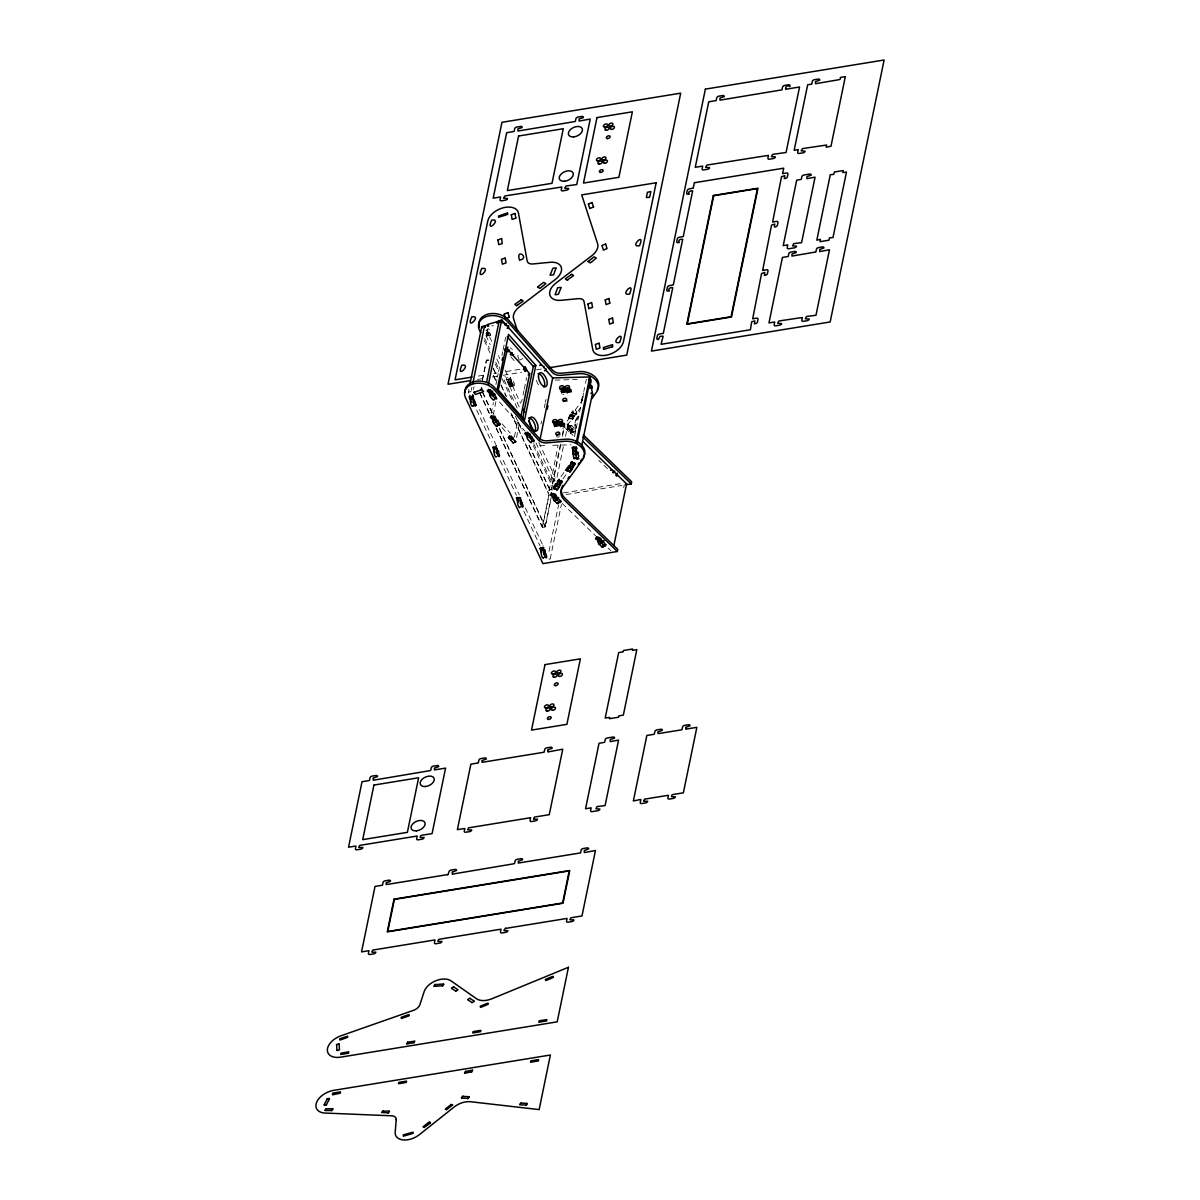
<?xml version="1.0" encoding="UTF-8"?>
<svg xmlns="http://www.w3.org/2000/svg" width="1200" height="1200" viewBox="0 0 1200 1200"><rect width="100%" height="100%" fill="white"/><g stroke="black" fill="none" stroke-linecap="round" stroke-linejoin="round"><path stroke-width="0.75" stroke-dasharray="5 3.75" d="M488.82 332.55C488.595 340.395 489.225 325.725 490.38 335.445L486.015 336M519.105 359.97L517.695 355.56L520.89 354.03M522.87 358.575L519.675 360.12M570.015 416.22C567.81 422.085 571.725 408.435 573.36 411.165C571.875 418.005 572.715 404.835 576.69 411.93C575.955 412.995 570.75 423.24 573.54 416.625C572.985 418.995 566.55 413.46 572.94 416.76M569.865 415.41L572.94 416.97M567.57 426.585L568.14 424.215L567.045 424.05M570.195 430.155L572.895 432.735L575.205 431.535L572.835 428.73L572.34 431.1L569.325 432.315L569.715 429.645L566.925 426.945M572.415 430.935L572.04 428.46L572.835 428.73M570.39 433.125L569.97 430.275L574.365 428.265A1.995 1.035 62.8 0 1 575.355 430.86L575.205 431.535M509.625 383.49L512.475 383.025L512.19 385.335L512.955 382.815L509.55 383.625L509.505 386.505M488.94 334.425L486.375 329.865M509.61 386.58L512.535 385.98L508.815 385.575L509.445 382.935L507.33 378.36L506.895 380.445M510.48 377.67C508.26 384.93 513.42 372.465 506.985 377.655M512.52 384.9L510.21 377.895M573.105 418.785L572.085 419.595M576.765 412.215C577.71 418.38 569.745 406.89 571.41 415.29L574.125 416.535L574.71 413.22L571.065 419.295L572.85 416.82M468.735 393.015L468.855 389.355M471.42 390.255L471.87 387.375M473.46 389.415L474.015 386.685M487.29 331.83C487.23 324.135 491.58 332.745 490.38 335.445M488.325 333.96L487.515 329.325M482.265 380.085L486.39 360.075L489.24 359.61M482.445 380.37L486.48 360.78L489.33 360.315M495.93 384.51L498.18 373.605M498.555 371.775L499.68 366.315M501.93 355.41L502.68 351.765M503.055 349.95L505.68 337.215M491.16 413.565L493.41 402.645M495.885 401.61L493.47 414.03M506.235 379.995L506.67 377.91M508.02 382.875C508.185 375.015 516.105 381.21 513.96 386.025L511.11 386.49L509.76 383.58M508.71 385.245L509.445 382.935M510.87 382.41L511.77 379.095M511.11 386.49L511.05 383.46L508.92 379.56M514.38 437.085L517.665 421.11M521.55 402.255L522.15 399.345M523.05 394.995L523.935 390.645M524.235 389.19L525.735 381.93M526.035 380.475L526.635 377.58M516.555 437.505L519.24 424.44M540.96 423.975L541.53 421.245M544.335 407.595L545.175 403.5M545.46 402.135L546.015 399.405M549.09 490.725L558.09 445.425M551.415 496.005L545.175 526.29L542.325 526.755L548.925 494.685M550.515 501.51L545.265 526.98L542.415 527.445L549.165 494.7L511.5 413.925M548.82 490.455L551.13 489.255L560.4 444.24M562.38 434.685L563.775 427.86M552.375 485.565L552.03 489.885M552.645 484.2L560.805 444.63M562.485 436.44L564.165 428.25M553.41 481.155L553.845 479.07M554.07 481.605L554.49 479.52L555.03 480.66L553.725 480.9M567.045 425.1L571.95 419.565L568.35 418.05L571.83 411.93M557.055 477.255L563.505 445.875M565.485 436.32L568.14 424.32M569.655 428.805L567.33 429.99L567.96 427.125L570.27 425.925A1.995 1.035 62.8 0 1 571.83 425.79L574.365 428.265M569.43 417.315L570.555 415.035M570.27 425.925L569.7 428.7L567.39 429.885M572.67 417.555L572.37 419.025L569.34 418.41M570.015 430.2L572.325 429L572.7 431.925M576.075 412.395L576.315 414.36M572.895 432.735L573.03 432.045A1.995 1.035 62.8 0 0 572.04 429.45L569.505 426.99A1.995 1.035 62.8 0 0 567.96 427.125M575.025 422.925L575.445 420.84M549 551.385L558.555 504.99M582.015 400.365L582.015 397.86M574.515 436.59L575.925 429.765M576.195 428.4L577.605 421.575M577.89 420.21L578.73 416.115M579.57 412.02L583.5 392.925M583.785 391.56L584.625 387.465M585.465 383.37L586.32 379.275M550.155 559.11L561.39 504.525M623.7 487.785L624.255 485.055M509.685 386.475L520.485 409.59M570.555 433.005L573.12 435.465M510.075 379.65L506.565 379.74M569.115 431.925L564.81 427.38M582.195 397.5L583.5 395.595M568.35 418.05L570.12 415.605M581.34 400.05L581.985 399.15M567.12 421.245L569.235 418.32M570.135 417.12L582.225 400.335M572.88 418.38L580.395 407.85M578.1 416.115L576.84 417.885A15.975 11.445 11.6 0 0 576.555 427.62M578.955 416.445L576.405 419.97A15.975 11.445 11.6 0 0 576.12 429.705M560.955 476.595L564.195 472.095M563.025 478.725L566.265 474.24M567.975 424.515L572.04 428.46M570.465 425.505L568.14 426.705M569.505 426.99L571.83 425.79M566.745 429.27L569.07 428.085M570.21 430.95L572.535 429.75M570.51 433.08L572.88 431.775L575.445 434.265M573.03 432.045L575.355 430.86M565.23 427.8L564.42 427.515M571.605 430.545L567.12 426.195M493.035 414.03L493.98 414M491.805 326.025L493.44 325.44M508.98 385.02L504.99 376.38M488.895 332.445L486.06 333.075L489 332.52M486.06 333.75L488.91 333.285M485.94 335.115L488.7 334.665L488.76 335.475M478.335 376.05L486.09 374.79M493.845 373.53L496.95 373.02M506.265 371.505L520.23 369.225M477.51 379.44L484.875 378.24M492.24 377.04L501.45 375.54M503.295 375.24L521.73 372.24M536.46 369.84L541.995 368.94M507.69 382.17L510.54 381.705M507.945 383.01L510.795 382.545M509.64 384.33L512.475 383.82M468.3 392.085L471.135 391.62M554.16 478.815L555.045 478.665M563.43 492.945L622.38 483.345M566.1 494.535L621.96 485.43M542.565 546.015L543.51 546M555.075 380.1L577.305 379.515M539.73 445.635L545.28 445.485M552.705 445.305L571.23 444.81M571.425 415.44L574.14 416.685M582.63 396.795L583.485 397.185M571.98 412.53L574.695 413.76M571.395 412.365L574.11 413.61M571.845 414.69L574.56 415.935M569.64 414.795L572.355 416.04M568.485 417.36L571.2 418.605M598.8 460.365L601.365 462.855M603.93 465.345L609.075 470.325M551.13 489.255L551.97 490.065M562.215 503.445L595.59 535.815M608.25 548.1L610.77 550.545M511.47 348.57L512.325 349.545M510.855 356.835L514.32 360.78M499.485 402.03L524.955 431.025M502.155 423.915L510.255 433.125M501.99 427.575L507.78 434.16M486.15 332.97L487.53 335.91L486.12 329.94M512.58 383.085L513.96 386.025M491.655 341.19L488.955 335.4L486.105 335.865L490.155 344.55M498.39 355.65L499.74 358.545M505.14 370.125L511.875 384.555M512.535 385.98L520.635 403.335M538.815 442.35L555.015 477.075M496.89 359.01L499.59 364.8M535.965 442.815L553.515 480.435M484.665 338.355L489.495 348.735M495.72 362.07L499.17 369.48M504.015 379.86L517.14 408.015M533.73 443.58L552.39 483.585M484.23 340.44L490.455 353.79M495.285 364.155L498.06 370.08M502.2 378.975L513.255 402.69M533.295 445.665L551.955 485.67M493.155 368.025L497.085 376.44M501 384.855L506.505 396.63M518.265 421.875L522.195 430.29M529.26 445.44L552.015 494.235M493.29 368.79L497.235 377.265M501.195 385.74L505.935 395.91M515.415 416.25L521.745 429.81M528.855 445.065L550.2 490.83M493.455 375.225L496.59 381.96M493.59 376.035L496.755 382.815M510.99 413.325L548.13 492.99M482.73 392.37L493.005 414.405M499.335 427.965L545.175 526.29M482.49 392.355L492.69 414.24M499.755 429.375L545.265 526.98M479.88 392.835L489.36 413.175M496.485 428.43L542.325 526.755M479.64 392.82L489.84 414.705M496.125 428.16L542.415 527.445M479.505 409.575L495.705 444.3M503.1 460.155L519.285 494.88M525.33 507.84L542.88 545.46M548.97 558.51L549.42 559.485M476.67 410.04L491.505 441.87M500.25 460.62L516.435 495.345M523.83 511.185L540.03 545.91M538.53 384.885A7.485 3.6 67.4 0 1 536.19 379.47M564.105 427.47A2.25 1.485 -12.8 0 1 562.53 428.175M563.91 394.5A2.25 1.485 -12.8 0 1 562.92 394.485M559.425 436.65A1.995 1.32 -12.8 0 1 556.47 436.515M510.165 348A1.995 0.96 67.4 0 1 510.885 348.03"/><path stroke-width="1.5" d="M491.445 415.575L490.35 417.525L493.515 416.055L499.965 424.005L497.355 425.715A1.995 0.96 67.4 0 1 495.93 425.79L493.665 423.195A1.995 0.96 67.4 0 1 492.81 420.54L493.38 417.765L494.925 417.12M529.95 433.92L529.56 435.825A1.995 0.96 67.4 0 0 530.415 438.48L532.68 441.075A1.995 0.96 67.4 0 0 534.105 441L532.035 437.19L530.58 438.315M517.47 305.28L516.645 305.775L514.875 304.335L520.62 300.27M520.56 300.21L521.325 299.655L523.14 301.08L517.395 305.175M567.915 279.78L567.195 280.32L565.32 278.835L571.065 274.77M571.005 274.71L571.77 274.155L573.585 275.58L567.84 279.69M497.865 239.925L501.63 238.53M501.675 238.68L502.17 243.615L498.78 244.635L497.925 240.045M505.23 258.18L506.025 262.845L502.395 264.165L501.45 259.29L505.185 258.045M511.245 214.77L515.01 213.39M515.04 213.6L515.85 217.95M515.88 218.1L512.13 219.465L511.335 214.92M519.48 259.92C515.595 247.41 530.445 258.285 519.555 260.07M587.955 303.96L591.675 302.535L592.545 307.14M588.78 308.52L588.015 304.08M592.575 307.35L588.84 308.655M599.13 343.365L599.955 347.955L596.295 349.275L595.38 344.4L599.115 343.155M605.175 299.895L608.94 298.515M608.955 298.71L609.765 303.075M608.73 319.395L612.495 318.015M609.81 303.21L606.09 304.605L605.25 300.045M612.51 318.21L613.32 322.575M613.365 322.71L609.645 324.105L608.835 319.56M473.1 402.525L474.9 401.7L476.025 405.12C474.93 409.02 471.96 399.84 473.625 398.19M504.165 314.13L507.885 312.585M505.575 318.465L504.21 314.25M507.9 312.795L509.31 316.935M509.34 317.07L506.145 318.63M588.36 204.06L592.08 202.53M589.77 208.41L588.405 204.195M592.095 202.74L593.505 206.88M593.535 207.015L589.83 208.545M605.655 244.17L607.05 248.58L603.45 250.095L601.905 245.46L605.625 244.02M575.325 454.8C583.425 451.65 573.675 468.84 576.6 448.47M601.77 543.03L602.97 541.605L605.76 544.74L603.3 546.615A1.995 1.035 62.8 0 1 601.74 546.75L599.205 544.29A1.995 1.035 62.8 0 1 598.215 541.695L598.785 538.92L600.24 538.17M543.855 554.265L545.67 553.44L546.78 556.845C545.79 560.895 542.685 551.655 544.38 549.93M493.2 395.775L494.655 394.65L496.725 398.46A1.995 0.96 67.4 0 1 495.315 398.535L493.035 395.94A1.995 0.96 67.4 0 1 492.18 393.285L492.615 391.215M575.475 447.18L572.085 447.495L574.2 454.755M474.555 401.55L472.245 396.99L472.665 394.905M520.275 503.685L522.075 502.86L523.2 506.28C522.075 510.165 519.15 501.015 520.8 499.35M558.615 486.585L562.44 481.845L559.215 480.165L553.845 488.94L556.725 485.25L557.925 480.78L560.64 482.025C561.51 483.66 556.125 493.185 556.71 489M571.65 468.615L575.415 463.845L572.205 462.165L566.835 470.955L569.715 467.25L570.915 462.795L573.63 464.04C574.59 465.33 569.265 475.11 569.7 471M577.8 453.36L575.37 453.45M551.43 493.335L550.635 495.285L553.59 493.605L560.865 501.195L558.405 503.07A1.995 1.035 62.8 0 1 556.86 503.205L554.31 500.745A1.995 1.035 62.8 0 1 553.32 498.15L553.89 495.375L555.06 494.79M496.68 453.105L498.495 452.28L499.62 455.7C498.615 459.78 495.315 449.895 497.31 448.245M576.63 448.29L573.645 448.365C571.98 449.235 573.87 462.495 574.86 457.785M355.995 846L355.425 848.73A1.995 1.23 -25 0 0 357 849.78L360.735 849.18A1.995 1.23 -25 0 0 362.88 847.515L359.13 847.44M369.48 780.51L370.035 777.78A1.995 1.23 -25 0 1 372.18 776.115L375.9 775.5A1.995 1.23 -25 0 1 377.49 776.565L373.17 778.11M359.715 845.385L358.95 847.05M373.2 779.895L373.38 778.545M461.505 366C455.85 379.74 472.575 362.97 461.655 365.325M471.48 317.61C465.54 331.17 482.85 314.745 471.615 316.935M481.44 269.235C475.53 282.63 492.675 266.4 481.575 268.545M491.4 220.845C485.445 234.255 502.65 217.995 491.55 220.155M500.625 196.965L500.055 199.725A1.995 1.23 -25 0 0 501.645 200.79L505.365 200.19A1.995 1.23 -25 0 0 507.51 198.51L503.52 198.21L504.885 195.945L560.91 187.14M514.11 131.475L514.68 128.7A1.995 1.23 -25 0 1 516.825 127.035L520.545 126.42A1.995 1.23 -25 0 1 522.135 127.485L517.92 128.925L517.875 131.04L574.395 121.65M469.98 383.895L481.785 326.595L484.635 326.13L485.205 327.375M472.83 383.43L484.515 325.98L486.9 325.14L487.8 326.295M470.955 397.785C469.365 399.3 470.97 407.94 473.055 406.215M332.445 1094.505L332.73 1093.14M340.695 1054.5L340.965 1053.135M481.2 389.835L481.635 387.75M369 950.685L368.43 953.415A1.995 1.23 -25 0 0 370.02 954.48L373.74 953.865A1.995 1.23 -25 0 0 375.885 952.2L372.195 952.14M382.485 885.195L383.04 882.465A1.995 1.23 -25 0 1 385.185 880.8L388.905 880.2A1.995 1.23 -25 0 1 390.495 881.25L386.145 882.855M486.57 382.275L499.185 320.835L501.69 319.86L508.545 327.6L508.605 325.83M340.275 1093.23L340.545 1091.865M348.51 1053.225L348.795 1051.86M488.49 383.985L501.69 319.86M372.72 950.085L371.97 951.72M386.205 884.595L386.325 883.23M491.55 395.58L487.92 391.44L488.34 389.355L491.52 392.97M490.275 391.545L489.705 394.32A1.995 0.96 67.4 0 0 490.56 396.975L492.84 399.57A1.995 0.96 67.4 0 0 494.25 399.495L494.355 398.985M506.235 325.035L506.565 323.475M492.255 395.535L494.85 393.99M502.11 360.345L502.68 357.615M498.405 389.34L507.84 346.965M499.83 424.68A1.995 0.96 67.4 0 1 498.405 424.755L496.14 422.175A1.995 0.96 67.4 0 1 495.285 419.505L495.675 417.6M509.58 350.04L507.945 351.825M496.155 422.055L497.94 420.21M511.86 352.605L511.605 353.865L506.835 348.405L504.675 349.305M497.355 425.715L497.355 424.875M494.535 448.365C492.75 449.61 494.88 459.3 496.68 456.585M498.24 452.145L495.825 447.57L496.26 445.485M417.195 836.01L416.64 838.74A1.995 1.23 -25 0 0 418.215 839.805L421.95 839.205A1.995 1.23 -25 0 0 424.08 837.525L420.375 837.465M430.695 770.52L431.25 767.805A1.995 1.23 -25 0 1 433.395 766.125L437.115 765.525A1.995 1.23 -25 0 1 438.69 766.59L434.355 768.15M498.615 451.275L498.405 452.13M420.93 835.41L420.21 837M434.415 769.92L434.535 768.555M515.13 441.195L515.805 441.75L513.18 442.89L508.98 438.105L509.4 436.005M561.84 186.99L561.27 189.75A1.995 1.23 -25 0 0 562.86 190.815L566.58 190.2A1.995 1.23 -25 0 0 568.725 188.535L564.735 188.295L566.01 185.985L576.735 184.56L590.22 119.07L579.09 121.065L579.135 118.95L583.35 117.51A1.995 1.23 -25 0 0 581.76 116.445L578.04 117.06A1.995 1.23 -25 0 0 575.895 118.725L575.325 121.5M524.49 370.245L526.275 369.15M525.795 367.41L525.465 369.435L523.41 369.42M512.94 437.325L512.7 438.495L510.225 439.515L511.74 436.98M526.86 369.735L525.225 371.49M521.04 415.74L529.71 373.65L512.175 354.48L510.78 355.065M522.465 419.205L533.325 366.45L507.24 336.75M535.8 365.415L524.565 420L497.28 388.95L508.53 334.365L535.8 365.415L533.325 366.45M527.655 434.085L527.085 436.86A1.995 0.96 67.4 0 0 527.94 439.515L530.205 442.095A1.995 0.96 67.4 0 0 531.63 442.035L531.48 441.03M543.615 367.56L543.87 366.36M518.13 498.945C516.195 500.085 518.7 510.36 520.305 507M398.475 1083.735L398.76 1082.37M406.725 1043.745L407.715 1041.96M546.135 368.925L546.27 370.935M435.03 939.93L434.46 942.66A1.995 1.23 -25 0 0 436.05 943.71L439.77 943.11A1.995 1.23 -25 0 0 441.915 941.445L438.195 941.37M406.305 1082.46L406.575 1081.095M414.825 1041.105L413.88 1042.89M539.97 439.77L552.705 377.925L546.45 370.8M547.215 409.26L547.965 405.615M438.75 939.315L437.985 940.98M452.235 873.825L452.49 872.475M464.85 828.435L464.28 831.165A1.995 1.23 -25 0 0 465.855 832.23L469.59 831.63A1.995 1.23 -25 0 0 471.735 829.95L468.015 829.89M478.335 762.945L478.89 760.215A1.995 1.23 -25 0 1 481.035 758.55L484.755 757.95A1.995 1.23 -25 0 1 486.345 759.015L481.98 760.605M468.57 827.835L467.82 829.47M482.055 762.345L482.295 760.98M564.06 426.495L564.615 423.765M541.71 549.525C539.685 550.635 542.49 561.33 543.915 557.4M557.475 486.075L555.57 485.145L556.005 484.08M560.73 501.885A1.995 1.035 62.8 0 1 559.17 502.02L556.635 499.545A1.995 1.035 62.8 0 1 555.645 496.95L556.035 495.045M557.16 498.72L558.6 497.445M558.405 503.07L558.39 502.245M576.285 442.44L589.77 376.95L552.705 377.925M589.545 380.325L589.98 378.24L591.03 382.83M577.155 442.845L590.265 379.185L589.77 376.95M590.985 379.5L590.115 382.8L588.63 382.845M577.17 454.035L577.785 452.01M575.475 454.125L577.335 454.065L577.8 452.64M591.405 385.77L591.105 387.21L588.555 379.23M581.535 446.49L592.5 393.27L591.24 387.15L589.425 387.225M464.52 1072.98L465.51 1071.195M472.755 1032.975L473.025 1031.61M619.83 341.76C625.71 327.99 608.655 344.82 619.68 342.45M629.79 293.37C635.58 279.495 618.6 296.46 629.655 294.06M639.75 244.98C645.585 231.24 628.545 248.055 639.615 245.67M649.725 196.59L650.88 191.535L647.43 192.3L646.335 197.535L649.575 197.28M501.06 929.16L500.49 931.89A1.995 1.23 -25 0 0 502.08 932.955L505.8 932.34A1.995 1.23 -25 0 0 507.945 930.675L504.255 930.615M514.545 863.67L515.1 860.94A1.995 1.23 -25 0 1 517.245 859.275L520.965 858.66A1.995 1.23 -25 0 1 522.555 859.725L518.22 861.3M472.62 1070.34L471.645 1072.125M480.57 1031.7L480.855 1030.335M518.265 863.07L518.445 861.705M530.64 817.71L530.085 820.44A1.995 1.23 -25 0 0 531.66 821.505L535.38 820.89A1.995 1.23 -25 0 0 537.525 819.225L533.82 819.165M544.125 752.22L544.695 749.49A1.995 1.23 -25 0 1 546.84 747.825L550.56 747.225A1.995 1.23 -25 0 1 552.135 748.275L547.86 749.775M534.36 817.11L533.64 818.73M547.86 751.62L548.1 750.255M603.09 541.65L598.395 537.105L595.53 538.83L596.625 536.82M605.61 545.43A1.995 1.035 62.8 0 1 604.065 545.565L601.53 543.09A1.995 1.035 62.8 0 1 600.54 540.495L600.93 538.59M614.835 471.03L613.29 472.905M601.755 542.415L603.555 540.63M617.4 473.385L617.13 474.735L583.14 441.735M603.3 546.615L602.955 545.475M613.935 545.25L626.58 483.855L617.76 475.32L616.47 475.995M617.34 551.49L564.555 500.28A15.975 11.445 11.6 0 1 562.485 487.545L582.825 459.375A15.975 11.445 11.6 0 0 580.92 446.79A15.975 11.445 11.6 0 0 564.705 441.285L546.645 442.905A7.98 5.73 11.6 0 1 538.2 439.8L494.115 389.625A16.44 11.775 11.6 0 0 473.325 383.865A16.44 11.775 11.6 0 0 465.48 397.65L542.88 563.625L617.34 551.49L617.775 549.405L564.99 498.195A15.975 11.445 11.6 0 1 562.92 485.46M626.61 484.665L631.26 483.915L631.695 481.83L583.305 434.88M663.465 332.7L672.585 288.405C674.625 286.8 666.57 287.4 669.315 290.91L668.385 291.06A1.995 1.23 -25 0 1 666.795 289.995L667.365 287.265A1.995 1.23 -25 0 1 669.51 285.6L673.29 284.985M673.425 284.31L682.545 240.015C684.465 238.47 676.65 238.98 679.275 242.52L678.345 242.67A1.995 1.23 -25 0 1 676.77 241.605L677.325 238.875A1.995 1.23 -25 0 1 679.47 237.21L683.25 236.595M683.385 235.92L692.505 191.625C694.5 190.125 686.475 190.575 689.25 194.13L688.305 194.28A1.995 1.23 -25 0 1 686.73 193.215L687.3 190.485A1.995 1.23 -25 0 1 689.43 188.82L693.21 188.205M693.36 187.53L694.335 182.745L783.705 168.18L782.715 172.965M702.69 166.08L702.12 168.855A1.995 1.23 -25 0 0 703.71 169.905L707.43 169.305A1.995 1.23 -25 0 0 709.575 167.64L705.585 167.325L706.95 165.06L767.565 155.505M716.175 100.59L716.745 97.815A1.995 1.23 -25 0 1 718.89 96.15L722.61 95.55A1.995 1.23 -25 0 1 724.2 96.6L720.03 98.025L719.94 100.155L781.05 90.015M530.55 1062.21L530.82 1060.845M538.785 1022.22L539.055 1020.855M567.09 918.39L566.52 921.12A1.995 1.23 -25 0 0 568.11 922.185L571.83 921.585A1.995 1.23 -25 0 0 573.975 919.905L570.255 919.845M580.575 852.9L581.13 850.185A1.995 1.23 -25 0 1 583.275 848.505L587.01 847.905A1.995 1.23 -25 0 1 588.585 848.97L584.295 850.485M538.365 1060.935L538.65 1059.57M546.6 1020.945L546.885 1019.58M591.135 807.855L590.58 810.585A1.995 1.23 -25 0 0 592.155 811.635L597.75 810.735A1.995 1.23 -25 0 0 599.895 809.07L595.905 808.755L597.135 806.565L605.1 805.575L618.585 740.085L610.245 741.63L610.29 739.56L614.505 738.12A1.995 1.23 -25 0 0 612.915 737.055L607.335 737.97A1.995 1.23 -25 0 0 605.19 739.635L604.62 742.365M609.72 717.345L609.45 718.71L618.525 717.225L618.81 715.86M623.205 651.855L623.49 650.49L632.565 649.005L632.295 650.37M570.81 917.79L570.075 919.41M584.295 852.3L584.445 850.95M768.495 155.355L767.925 158.13A1.995 1.23 -25 0 0 769.5 159.18L773.22 158.58A1.995 1.23 -25 0 0 775.365 156.915L771.39 156.6L772.665 154.35L786.06 152.49L799.545 87L786.63 89.1C784.545 91.185 785.55 83.265 789.855 86.565L789.99 85.875A1.995 1.23 -25 0 0 788.415 84.825L784.695 85.425A1.995 1.23 -25 0 0 782.55 87.09L781.98 89.865M640.8 799.755L640.245 802.485A1.995 1.23 -25 0 0 641.82 803.55L645.54 802.935A1.995 1.23 -25 0 0 647.685 801.27L643.95 801.195M654.285 734.265L654.855 731.535A1.995 1.23 -25 0 1 657 729.87L660.72 729.27A1.995 1.23 -25 0 1 662.295 730.32L657.945 731.91M644.52 799.155L643.77 800.79M658.02 733.665L658.2 732.3M752.82 318.12L761.58 273.495L764.82 272.445L764.37 275.415L765.3 275.265A1.995 1.23 -25 0 0 767.445 273.6L768.015 270.87A1.995 1.23 -25 0 0 766.425 269.805L762.645 270.42M762.795 269.73L771.54 225.12L774.78 224.055L774.345 227.025L775.275 226.875A1.995 1.23 -25 0 0 777.42 225.21L777.975 222.48A1.995 1.23 -25 0 0 776.4 221.415L772.62 222.03M772.755 221.355L781.5 176.73L784.755 175.665L784.305 178.635L785.235 178.485A1.995 1.23 -25 0 0 787.38 176.82L787.935 174.09A1.995 1.23 -25 0 0 786.36 173.025L782.58 173.64M798.255 149.625L797.685 152.4A1.995 1.23 -25 0 0 799.275 153.45L802.995 152.85A1.995 1.23 -25 0 0 805.14 151.185L801.165 150.84L802.485 148.605L825.63 145.17M811.755 84.135L812.325 81.36A1.995 1.23 -25 0 1 814.455 79.695L818.19 79.095A1.995 1.23 -25 0 1 819.765 80.145L815.52 81.63L815.505 83.7L839.115 79.68M668.475 795.24L667.905 797.97A1.995 1.23 -25 0 0 669.495 799.035L673.215 798.435A1.995 1.23 -25 0 0 675.36 796.755L671.64 796.695M681.96 729.75L682.515 727.035A1.995 1.23 -25 0 1 684.66 725.355L688.395 724.755A1.995 1.23 -25 0 1 689.97 725.82L685.725 727.29M672.195 794.64L671.445 796.275M685.68 729.15L685.935 727.785M787.8 244.905L787.23 247.68A1.995 1.23 -25 0 0 788.82 248.745L794.4 247.83A1.995 1.23 -25 0 0 796.545 246.165L792.555 245.85L793.8 243.615L801.585 242.655L815.07 177.165L806.895 178.65L806.955 176.58L811.17 175.125A1.995 1.23 -25 0 0 809.595 174.075L804 174.975A1.995 1.23 -25 0 0 801.87 176.655L801.285 179.415M774.72 321.99L774.15 324.765A1.995 1.23 -25 0 0 775.74 325.815L779.46 325.215A1.995 1.23 -25 0 0 781.605 323.55L777.63 323.295L778.95 320.97L801.465 317.625M788.22 256.5L788.79 253.725A1.995 1.23 -25 0 1 790.92 252.06L794.655 251.46A1.995 1.23 -25 0 1 796.23 252.525L791.985 253.995L791.97 256.065L814.95 252.135M826.56 145.005L826.125 147.105L830.97 146.31L845.325 76.65L840.48 77.43L840.045 79.515M802.395 317.475L801.825 320.25A1.995 1.23 -25 0 0 803.415 321.315L807.135 320.7A1.995 1.23 -25 0 0 809.28 319.035L805.29 318.78L806.52 316.485L815.985 315.27L829.47 249.78L819.645 251.565L819.69 249.45L823.905 248.01A1.995 1.23 -25 0 0 822.315 246.945L818.595 247.56A1.995 1.23 -25 0 0 816.45 249.225L815.88 251.985M842.82 172.65L843.255 170.565L834.39 172.005L833.7 174.405L830.295 174.69L816.81 240.18L820.365 239.34L820.05 241.665L828.9 240.225L829.56 237.84L832.995 237.54L846.48 172.05L843.75 172.5M560.04 484.92L557.355 483.555M573.03 466.935L570.345 465.555M577.695 458.46L574.125 458.34M509.07 328.29L546.03 369.69L544.5 370.74M488.64 325.995L487.845 324.405L495.12 322.26M555.87 268.56L553.56 274.89L550.065 275.16L552.9 268.23L556.17 267.87M555.36 294.03L557.67 287.715L561.165 287.445L558.345 294.345L555.06 294.735M433.95 986.04L435.225 984.285M443.835 984.33L442.59 986.085M327.135 1099.155L324.045 1104.87M326.4 1104.555L329.52 1098.825M325.005 1110.21L325.77 1108.8M333 1109.1L331.59 1110.825M381.54 1112.535L382.98 1110.81M389.535 1111.44L388.14 1113.165M326.91 1098.765L329.325 1098.45M326.61 1104.96L324.255 1105.275M461.37 1097.7L462.93 1096.005M469.2 1097.1L467.7 1098.795M519.63 1104.375L521.19 1102.695M527.46 1103.79L525.96 1105.47M452.175 872.085L456.525 870.495A1.995 1.23 -25 0 0 454.935 869.43L451.215 870.045A1.995 1.23 -25 0 0 449.07 871.71L447.825 874.86M504.015 930.225L505.5 928.14M336.435 1044.66L338.97 1043.775M339.12 1044.18L339.435 1049.34M336.915 1050.225L336.645 1045.05M339.555 1049.805L337.155 1050.615M558.915 487.365L556.2 486.135M451.485 988.14L453.66 986.67M453.825 987.075L457.71 989.52M455.535 990.975L451.71 988.53M457.815 989.985L455.685 991.38M467.745 999.555L469.935 998.1M470.07 998.52L473.985 1000.935M471.795 1002.405L468 999.96M474.15 1001.325L472.02 1002.795M592.095 396.75L593.355 394.98M591.66 398.835L596.745 391.785A15.975 11.445 11.6 0 0 594.84 379.2A15.975 11.445 11.6 0 0 578.625 373.71L560.55 375.33A7.98 5.73 11.6 0 1 552.12 372.225L508.035 322.05A16.44 11.775 11.6 0 0 487.23 316.275A16.44 11.775 11.6 0 0 479.4 330.075L480.78 333.045M553.635 486.735L555.75 483.81M557.34 481.635L558.045 480.675M558.36 480.18L559.02 479.28M565.485 470.31L567.435 467.61M568.08 466.71L568.725 465.81M570.675 463.17L571.905 461.475M559.875 483.12L561.72 480.525M572.865 465.135L574.62 462.72M570.585 469.755L571.455 468.54M568.005 478.41L569.28 476.655M578.175 464.325L579.45 462.57M580.71 460.8L581.985 459.045M430.47 1122.945L424.905 1126.98M450.795 1104.39L452.715 1104.87M570.63 468.165L568.92 466.575M423.765 1126.245L428.565 1122.435M446.025 1108.545L450.825 1104.735M447.165 1109.28L451.965 1105.47M533.445 430.53L532.29 429.975M504.375 322.8L502.35 322.755M512.61 442.245L513.18 442.89M612.465 470.13L610.5 470.205M472.32 396.96L469.065 396.735M541.71 365.355L539.715 365.295M563.745 424.215L562.305 424.965L563.415 426.045M553.26 494.76L555 493.875M553.32 498.15L555.645 496.95M554.31 500.745L556.635 499.545M557.025 499.41L558.045 498.075M612.645 472.29L613.95 471.615M556.86 503.205L559.17 502.02M559.56 501.87L560.865 501.195M616.11 473.97L617.28 473.37M615.825 475.38L617.595 475.47M625.275 484.53L626.58 483.855M598.155 538.305L599.46 537.63M598.215 541.695L600.54 540.495M601.755 541.155L602.925 540.57M604.14 540.885L601.83 541.485M599.205 544.29L601.53 543.09M601.74 546.75L605.76 544.74M596.16 538.935L599.505 542.115M507.555 326.115L508.32 325.785M507.12 328.2L508.89 328.41M507.375 351.18L508.77 350.61M510.51 353.01L511.74 352.5M510.225 354.42L511.77 353.73L511.995 354.63M512.925 354.915L513.69 354.6M523.83 367.335L525.075 366.825M524.655 370.845L526.05 370.275M528.18 374.865L529.665 373.755M492.81 417.12L494.97 416.22M492.81 420.54L495.285 419.505M496.14 421.44L497.49 420.75M493.665 423.195L496.14 422.175M497.49 425.025L499.965 424.005M495.93 425.79L498.405 424.755M511.485 436.215L508.26 437.565L508.98 438.105M531.765 441.345L534.24 440.325M481.125 1005.855L487.02 1003.425M546.285 979.05L552.18 976.62M481.515 1007.025L487.41 1004.61M546.66 980.235L552.555 977.805M487.875 391.455L487.185 390.9L490.335 389.79L494.49 394.56M510.885 436.425L515.655 441.855M500.205 322.02L499.215 320.88L496.8 321.675L497.7 322.815M473.835 392.43L482.055 389.55L483.63 391.59L475.41 394.47L473.76 392.295L474.675 392.13M340.635 1038.525L346.62 1036.44M402.09 1016.97L408.075 1014.87M340.86 1039.77L346.845 1037.67M402.315 1018.2L408.3 1016.1M499.44 215.7L507.42 212.97M499.545 216.975L506.835 214.725M604.335 347.205L611.625 344.955M604.5 349.14L611.79 346.905M404.235 1134.63L412.14 1132.38M404.28 1135.92L412.185 1133.67M495.825 447.57L492.645 447.315M434.265 986.37L442.335 985.755M461.625 1098.09L467.475 1098.39M513.18 131.625L506.67 132.69L493.185 198.18L499.695 197.115M810.825 84.285L807.66 84.795L794.16 150.285L797.325 149.775M715.245 100.74L708.735 101.805L695.25 167.295L701.76 166.23M800.355 179.565L796.695 180.165L783.21 245.655L786.87 245.055M787.29 256.65L782.445 257.445L768.96 322.935L773.79 322.14M663.315 333.375L659.535 333.99A1.995 1.23 -25 0 0 657.405 335.655L656.835 338.385A1.995 1.23 -25 0 0 658.41 339.45L660.135 336.27L663.12 336.195L661.08 344.295L750.435 329.73L751.68 321.795L754.86 320.835L754.41 323.805L755.34 323.655A1.995 1.23 -25 0 0 757.485 321.975L758.04 319.26A1.995 1.23 -25 0 0 756.465 318.195L752.685 318.81M472.125 377.07L455.07 379.845L487.77 221.055A16.44 10.125 -25 0 1 503.325 207.765A16.44 10.125 -25 0 1 518.475 213.165L527.19 261.03A7.98 4.92 -25 0 0 532.875 263.955L550.125 262.29A15.975 9.84 -25 0 1 561.315 267.45A15.975 9.84 -25 0 1 555.27 279.525L519.615 306.69A15.975 9.84 -25 0 0 513.615 318.915L517.59 331.11M470.13 380.655L448.02 384.255L501.96 122.295L680.7 93.165L626.745 355.11L549.36 367.725M470.625 397.08L473.475 396.615L472.89 395.355M473.535 400.44L474.6 400.26M473.19 405.585L476.025 405.12M497.115 451.02L498.54 450.78M516.225 497.895L519.615 497.58L521.865 502.74M517.785 498.225L520.635 497.775M539.82 548.475L543.195 548.16L545.46 553.32M541.38 548.805L543.96 547.77M544.29 552.18L545.355 552M622.275 652.005L618.675 652.59L605.19 718.08L608.79 717.495M633.225 650.22L636.825 649.635L623.34 715.125L619.74 715.71M368.55 780.66L362.025 781.725L348.54 847.215L355.05 846.15M429.75 770.685L373.515 780.165M435.345 769.77L445.575 768.105L432.09 833.595L421.86 835.26M477.405 763.095L470.88 764.16L457.395 829.65L463.905 828.585M482.985 762.195L543.195 752.37M603.69 742.515L599.04 743.28L585.555 808.77L590.205 808.005M653.355 734.415L646.845 735.48L633.36 800.97L640.59 799.485M658.95 733.515L681.03 729.915M686.61 729L696.855 727.335L683.37 792.825L673.125 794.49M360.645 845.235L416.265 836.175M469.5 827.685L529.71 817.86M535.305 816.96L549.255 814.68L562.755 749.19L548.13 751.89M645.45 799.005L667.545 795.405M381.555 885.345L375.03 886.41L361.545 951.9L368.07 950.835M387.135 884.445L447.585 874.59M513.615 863.82L452.52 874.095M519.195 862.905L579.645 853.065M373.65 949.935L434.1 940.08M439.68 939.165L500.13 929.31M505.71 928.395L566.16 918.555M571.74 917.64L581.985 915.975L595.47 850.485L584.52 852.57M341.895 1052.985L347.865 1052.01M407.925 1042.23L413.895 1041.255M473.955 1031.46L479.925 1030.485M539.985 1020.69L545.955 1019.73M341.625 1054.35L347.58 1053.375M413.61 1042.62L406.965 1044.015M473.685 1032.825L479.64 1031.85M539.715 1022.055L545.67 1021.095M472.395 1070.07L465.72 1071.465M333.66 1092.99L339.615 1092.015M399.69 1082.22L405.645 1081.245M531.75 1060.695L537.72 1059.72M339.345 1093.38L332.7 1094.775M399.42 1083.585L405.375 1082.61M471.405 1071.855L464.82 1073.25M531.48 1062.06L537.435 1061.085M527.295 1103.4L521.355 1103.085M443.61 983.985L435.45 984.615M588.645 382.11L589.95 382.08M589.86 385.125L590.985 385.095M589.725 385.815L591.03 385.785M590.67 387.36L592.155 387.33M589.59 387.945L591.135 387.915M590.52 388.05L592.2 388.005L591.705 385.815M590.82 393.315L592.5 393.27M573.48 447.645L576.465 447.57M573.075 451.14L576.06 451.065M575.385 452.73L577.8 452.85M573.12 453.96L576.105 453.885M576.555 457.695L577.86 457.665M576.585 458.82L579.015 458.76M332.805 1108.74L326.625 1108.845M531.825 437.07L527.715 432.33L524.595 433.41L528.24 437.34M383.175 1111.17L389.34 1111.065M331.365 1110.465L325.2 1110.57M382.41 1112.565L387.915 1112.79M519.825 1104.78L525.72 1105.08M469.035 1096.71L463.11 1096.41M571.35 462.18L574.065 463.425M569.58 466.2L570.6 466.665M568.875 466.62L570.57 467.4M569.19 468.135L571.905 469.38M566.985 469.725L568.185 470.265M566.85 470.4L570.15 471.795M558.54 480.255L561.075 481.425M556.59 484.2L557.445 484.59M555.885 484.605L557.415 485.31M554.01 487.71L555.015 488.175M553.86 488.4L557.175 489.795M611.835 347.01L612.72 346.71L612.57 344.67M445.275 1109.145L446.415 1109.88M429.315 1121.85L430.455 1122.57M423.015 1126.845L424.17 1127.58M582.87 436.965L631.26 483.915M551.31 492.87L555.045 496.485M596.88 537.075L600.435 540.525M551.31 495.375L554.61 498.57M504.54 324.36L505.215 325.14M523.77 368.955L524.91 370.245M504.6 349.71L505.38 350.595M526.17 432.405L528.675 435.255M491.595 415.755L494.85 419.445M509.625 436.275L511.905 438.855M491.01 417.66L493.965 421.02M499.185 320.835L500.175 322.11M495.96 321.96L496.86 323.115M484.515 325.98L485.4 327.135M523.335 409.125L524.685 412.02M528.735 420.705L532.77 429.39M481.785 326.595L482.355 327.84M545.025 550.065L545.415 550.92M469.815 395.37L471.555 399.075M493.8 446.805L495.135 449.655M517.395 497.37L518.985 500.805M540.84 547.665L542.31 550.815M469.395 397.455L471.525 402.015M492.975 448.035L495.105 452.595M516.57 498.615L518.295 502.32M540.15 549.18L541.74 552.615M553.095 976.245L553.485 977.415M545.355 979.44L545.745 980.61M487.95 1003.05L488.325 1004.22M480.21 1006.23L480.585 1007.415M576.33 446.97L576.585 448.11M575.64 447.9L577.02 454.02M573.345 447.045L574.125 450.48M409.005 1014.54L409.23 1015.77M401.16 1017.3L401.385 1018.53M347.55 1036.11L347.775 1037.34M339.69 1038.855L339.915 1040.1M603.405 347.49L603.57 349.44M507.66 213.165L507.78 214.44M498.495 215.985L498.6 217.26M413.085 1132.11L413.13 1133.4M403.305 1134.9L403.35 1136.19M465.015 392.49A16.44 11.775 11.6 0 1 475.665 381.345A16.44 11.775 11.6 0 1 494.55 387.54L538.635 437.715A7.98 5.73 11.6 0 0 547.065 440.82L565.14 439.2A15.975 11.445 11.6 0 1 581.34 444.69A15.975 11.445 11.6 0 1 583.26 457.275M479.415 327A16.44 11.775 11.6 0 1 488.28 314.04A16.44 11.775 11.6 0 1 508.455 319.95L552.555 370.14A7.98 5.73 11.6 0 0 560.985 373.23L579.06 371.625A15.975 11.445 11.6 0 1 595.26 377.115A15.975 11.445 11.6 0 1 597.165 389.7M528.555 418.08A7.485 3.6 67.4 0 1 534.27 423.105A7.485 3.6 67.4 0 1 534.78 431.475M538.065 373.68A7.485 3.6 67.4 0 1 543.555 379.125A7.485 3.6 67.4 0 1 543.915 387.135M554.76 426.6A2.25 1.485 -12.8 0 1 556.515 425.385A2.25 1.485 -12.8 0 1 558.63 425.7M567.195 393.045A2.25 1.485 -12.8 0 1 568.875 391.455A2.25 1.485 -12.8 0 1 571.32 391.845M564.27 389.88A2.25 1.485 -12.8 0 1 561.54 391.035M560.1 389.43A2.25 1.485 -12.8 0 1 563.715 388.2M563.505 401.43A1.995 1.32 -12.8 0 1 567 401.1M560.295 426.6A2.25 1.485 -12.8 0 1 562.44 425.175A2.25 1.485 -12.8 0 1 564.6 426.06M562.845 423.57A2.25 1.485 -12.8 0 1 560.115 424.71M558.735 422.97A2.25 1.485 -12.8 0 1 562.11 421.8M561.63 393.06A2.25 1.485 -12.8 0 1 563.505 391.545A2.25 1.485 -12.8 0 1 565.83 392.115M569.895 389.595A2.25 1.485 -12.8 0 1 566.505 390.75M565.605 389.43A2.25 1.485 -12.8 0 1 567.24 387.975A2.25 1.485 -12.8 0 1 569.565 388.245M553.26 422.97A2.25 1.485 -12.8 0 1 555.705 421.8A2.25 1.485 -12.8 0 1 557.505 423M557.085 423.99A2.25 1.485 -12.8 0 1 554.385 424.83M556.77 435.015A1.995 1.32 -12.8 0 1 559.83 434.715M537.645 287.055L539.895 288.405L545.895 283.575L543.615 282.36L537.66 286.98M588.09 261.555L590.34 262.905L596.34 258.075L594.06 256.86L588.09 261.525M396.225 1119.675L395.19 1132.245A15.975 9.84 -25 0 0 403.155 1139.925A15.975 9.84 -25 0 0 419.355 1134.675L454.215 1106.955A15.975 9.84 -25 0 1 470.625 1101.735L539.145 1109.595L550.38 1055.025L333.69 1090.35A16.44 10.125 -25 0 0 316.515 1102.545A16.44 10.125 -25 0 0 325.08 1113.06L391.77 1115.805A7.98 4.92 -25 0 1 396.225 1119.675M373.935 785.055L362.7 839.625L407.385 832.35L418.62 777.765L373.935 785.055M518.58 136.02L507.345 190.59L552.015 183.315L563.265 128.73L518.58 136.02M394.005 899.145L387.255 931.89L563.01 903.24L569.76 870.495L394.005 899.145M394.395 899.415L387.795 931.47L562.62 902.97L569.22 870.915L394.395 899.415M596.985 117.585L583.485 183.075L618.885 177.3L632.37 111.81L596.985 117.585M544.995 664.62L531.51 730.11L566.895 724.35L580.38 658.86L544.995 664.62M656.175 182.76L623.475 341.55A16.44 10.125 -25 0 1 607.92 354.84A16.44 10.125 -25 0 1 592.755 349.44L584.04 301.575A7.98 4.92 -25 0 0 578.355 298.65L561.105 300.315A15.975 9.84 -25 0 1 549.915 295.14A15.975 9.84 -25 0 1 555.96 283.08L591.615 255.9A15.975 9.84 -25 0 0 597.615 243.69L581.7 194.895L656.175 182.76M705.375 89.13L651.435 351.09L830.16 321.96L884.115 60L705.375 89.13M713.31 195.48L686.79 324.27L731.475 316.995L757.995 188.205L713.31 195.48M713.7 195.75L687.315 323.865L731.07 316.725L757.455 188.61L713.7 195.75M568.44 967.275L557.205 1021.845L340.53 1057.17A16.44 10.125 -25 0 1 327.345 1049.925A16.44 10.125 -25 0 1 340.98 1035.78L413.49 1010.34A7.98 4.92 -25 0 0 419.895 1004.7L424.155 991.62A15.975 9.84 -25 0 1 435.945 980.715A15.975 9.84 -25 0 1 451.035 980.865L476.505 998.745A15.975 9.84 -25 0 0 491.82 998.79L568.44 967.275M573.69 136.905A7.485 4.605 -25 0 0 582.195 128.535A7.485 4.605 -25 0 0 570.33 129.66A7.485 4.605 -25 0 0 573.69 136.905M564.555 181.245A7.485 4.605 -25 0 0 573.06 172.875A7.485 4.605 -25 0 0 561.195 174A7.485 4.605 -25 0 0 564.555 181.245M600.72 172.41A1.995 1.23 -25 0 0 603.105 170.235A1.995 1.23 -25 0 0 599.985 170.4A1.995 1.23 -25 0 0 600.72 172.41M597.945 160.92A2.25 1.38 -25 0 0 600.615 158.475A2.25 1.38 -25 0 0 597.12 158.67A2.25 1.38 -25 0 0 597.945 160.92M610.2 126.225A2.25 1.38 -25 0 0 612.885 123.78A2.25 1.38 -25 0 0 609.375 123.975A2.25 1.38 -25 0 0 610.2 126.225M606.375 130.275A2.25 1.38 -25 0 0 609.06 127.83A2.25 1.38 -25 0 0 605.55 128.025A2.25 1.38 -25 0 0 606.375 130.275M603.225 160.065A2.25 1.38 -25 0 0 605.91 157.605A2.25 1.38 -25 0 0 602.4 157.8A2.25 1.38 -25 0 0 603.225 160.065M604.74 163.245A2.25 1.38 -25 0 0 607.425 160.785A2.25 1.38 -25 0 0 603.915 160.98A2.25 1.38 -25 0 0 604.74 163.245M607.68 138.585A1.995 1.23 -25 0 0 610.065 136.395A1.995 1.23 -25 0 0 606.945 136.575A1.995 1.23 -25 0 0 607.68 138.585M604.905 127.095A2.25 1.38 -25 0 0 607.59 124.635A2.25 1.38 -25 0 0 604.08 124.83A2.25 1.38 -25 0 0 604.905 127.095M611.715 129.405A2.25 1.38 -25 0 0 614.4 126.96A2.25 1.38 -25 0 0 610.89 127.155A2.25 1.38 -25 0 0 611.715 129.405M599.4 164.115A2.25 1.38 -25 0 0 602.085 161.655A2.25 1.38 -25 0 0 598.575 161.85A2.25 1.38 -25 0 0 599.4 164.115M529.32 421.35A7.485 3.6 67.4 0 0 536.325 431.04A7.485 3.6 67.4 0 0 535.395 419.76A7.485 3.6 67.4 0 0 529.32 421.35M538.455 377.01A7.485 3.6 67.4 0 0 545.46 386.7A7.485 3.6 67.4 0 0 544.53 375.42A7.485 3.6 67.4 0 0 538.455 377.01M555.51 426.105A2.25 1.485 -12.8 0 0 558.54 424.125A2.25 1.485 -12.8 0 0 555 423.57A2.25 1.485 -12.8 0 0 555.51 426.105M568.065 392.13A2.25 1.485 -12.8 0 0 571.095 390.15A2.25 1.485 -12.8 0 0 567.555 389.595A2.25 1.485 -12.8 0 0 568.065 392.13M560.91 388.785A2.25 1.485 -12.8 0 0 563.94 386.805A2.25 1.485 -12.8 0 0 560.385 386.25A2.25 1.485 -12.8 0 0 560.91 388.785M563.97 400.995A1.995 1.32 -12.8 0 0 566.655 399.24A1.995 1.32 -12.8 0 0 563.505 398.745A1.995 1.32 -12.8 0 0 563.97 400.995M561.105 425.955A2.25 1.485 -12.8 0 0 564.135 423.975A2.25 1.485 -12.8 0 0 560.58 423.42A2.25 1.485 -12.8 0 0 561.105 425.955M559.485 422.475A2.25 1.485 -12.8 0 0 562.515 420.495A2.25 1.485 -12.8 0 0 558.96 419.94A2.25 1.485 -12.8 0 0 559.485 422.475M562.485 392.265A2.25 1.485 -12.8 0 0 565.515 390.285A2.25 1.485 -12.8 0 0 561.96 389.745A2.25 1.485 -12.8 0 0 562.485 392.265M566.445 388.635A2.25 1.485 -12.8 0 0 569.475 386.655A2.25 1.485 -12.8 0 0 565.935 386.115A2.25 1.485 -12.8 0 0 566.445 388.635M553.95 422.61A2.25 1.485 -12.8 0 0 556.98 420.63A2.25 1.485 -12.8 0 0 553.425 420.09A2.25 1.485 -12.8 0 0 553.95 422.61M556.995 434.835A1.995 1.32 -12.8 0 0 559.695 433.065A1.995 1.32 -12.8 0 0 556.53 432.585A1.995 1.32 -12.8 0 0 556.995 434.835M425.505 786.51A7.485 4.605 -25 0 0 434.01 778.155A7.485 4.605 -25 0 0 422.145 779.265A7.485 4.605 -25 0 0 425.505 786.51M416.37 830.85A7.485 4.605 -25 0 0 424.875 822.495A7.485 4.605 -25 0 0 413.01 823.62A7.485 4.605 -25 0 0 416.37 830.85M548.73 719.445A1.995 1.23 -25 0 0 551.115 717.27A1.995 1.23 -25 0 0 547.995 717.435A1.995 1.23 -25 0 0 548.73 719.445M545.955 707.955A2.25 1.38 -25 0 0 548.625 705.51A2.25 1.38 -25 0 0 545.13 705.705A2.25 1.38 -25 0 0 545.955 707.955M558.21 673.26A2.25 1.38 -25 0 0 560.895 670.815A2.25 1.38 -25 0 0 557.385 671.01A2.25 1.38 -25 0 0 558.21 673.26M554.385 677.31A2.25 1.38 -25 0 0 557.07 674.865A2.25 1.38 -25 0 0 553.56 675.06A2.25 1.38 -25 0 0 554.385 677.31M551.235 707.1A2.25 1.38 -25 0 0 553.92 704.64A2.25 1.38 -25 0 0 550.41 704.835A2.25 1.38 -25 0 0 551.235 707.1M552.75 710.28A2.25 1.38 -25 0 0 555.435 707.82A2.25 1.38 -25 0 0 551.925 708.015A2.25 1.38 -25 0 0 552.75 710.28M555.69 685.62A1.995 1.23 -25 0 0 558.075 683.43A1.995 1.23 -25 0 0 554.97 683.61A1.995 1.23 -25 0 0 555.69 685.62M552.915 674.13A2.25 1.38 -25 0 0 555.6 671.67A2.25 1.38 -25 0 0 552.09 671.88A2.25 1.38 -25 0 0 552.915 674.13M559.725 676.44A2.25 1.38 -25 0 0 562.41 673.995A2.25 1.38 -25 0 0 558.9 674.19A2.25 1.38 -25 0 0 559.725 676.44M547.41 711.15A2.25 1.38 -25 0 0 550.095 708.69A2.25 1.38 -25 0 0 546.585 708.885A2.25 1.38 -25 0 0 547.41 711.15"/></g></svg>
